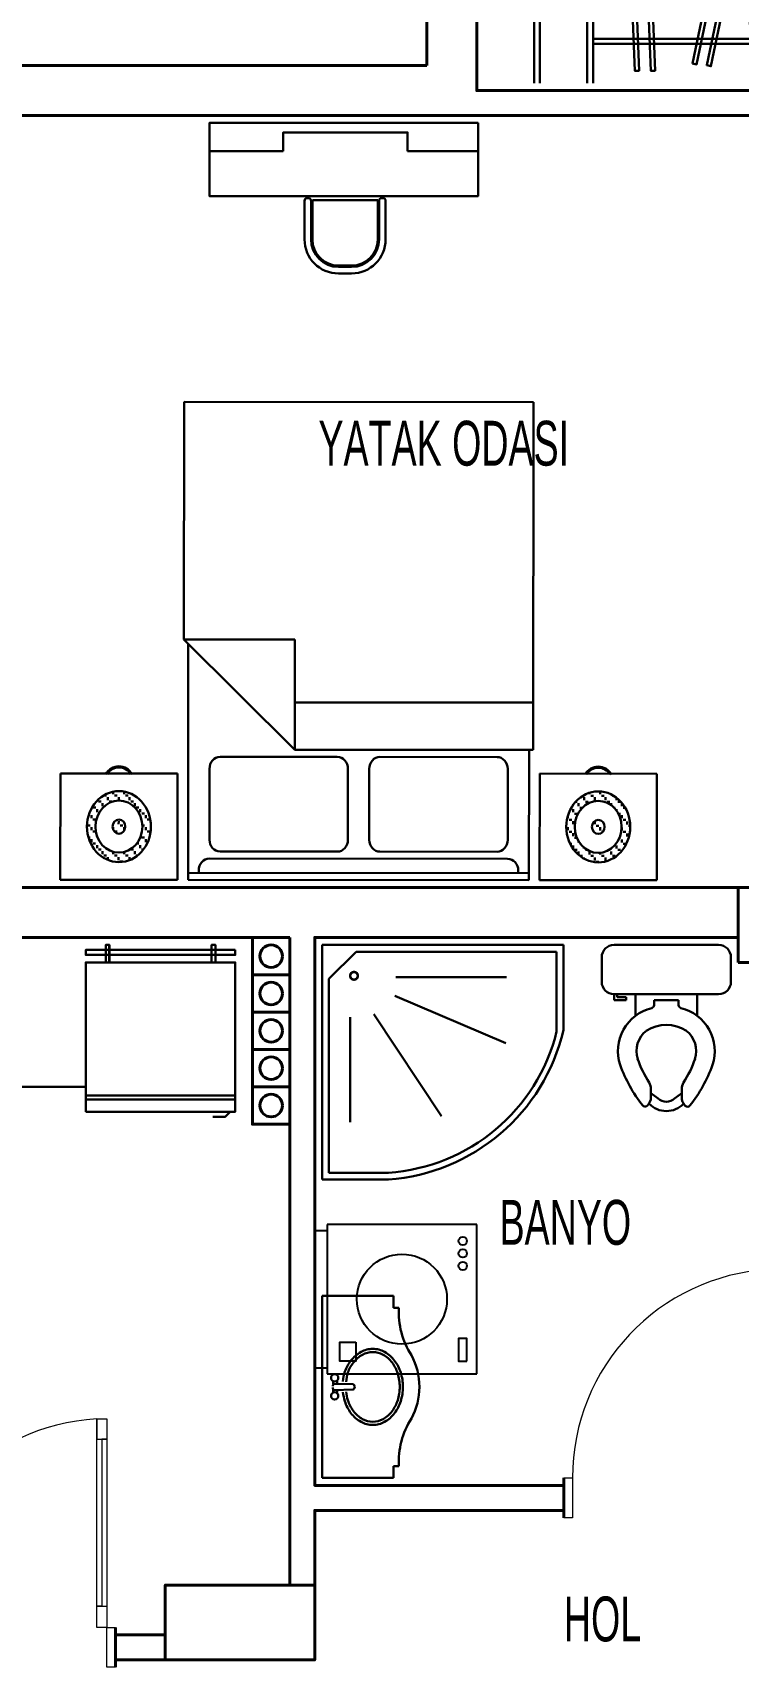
# Model space of a CAD drawing. Header units: millimetres. Extents: x 52 to 4690, y 30 to 1580.
# Drawn here: x 904 to 1187, y 567 to 1223 of the extents above; entities that cross this region are included whole.
import ezdxf

# ---------------------------------------------------------------- set-up
doc = ezdxf.new("R2010")
doc.units = ezdxf.units.MM
doc.layers.add('14_ISLAK_MEKAN_TEFRİŞ', color=134, linetype='Continuous')
for name, color, linetype, lineweight in [('duvar_40', 45, 'Continuous', 40), ('PENC_25', 74, 'Continuous', 25), ('TEF', 145, 'Continuous', 30), ('yazı', 253, 'Continuous', 20)]:
    doc.layers.add(name, color=color, linetype=linetype, lineweight=lineweight)
doc.styles.add('ARIAL', font='Arial')

# ---------------------------------------------------------------- blocks, each defined once
blk = doc.blocks.new('B1')
at = {"layer": 'duvar_40', "linetype": 'ByBlock'}
for p, q in [((1117.162892, 626.896074), (1117.162892, 642.896167)), ((1117.162897, 629.895995), (1117.162897, 639.895995)), ((1207.162892, 626.85149), (1207.162892, 642.851583)), ((1207.162897, 639.851411), (1207.162897, 629.851411)), ((1117.151374, 629.896751), (1117.162892, 629.896751)), ((1117.162892, 629.896751), (1117.151374, 629.896751))]:
    blk.add_line(p, q, dxfattribs=at)
at = {"layer": 'PENC_25', "lineweight": 20}
for p, q in [((1199.690313, 726.574989), (1203.690313, 726.574989)), ((1117.162892, 626.896023), (1117.162892, 642.896167)), ((1117.162892, 642.896167), (1120.63547, 642.896167)), ((1120.63547, 642.896167), (1120.63547, 626.896074)), ((1203.690313, 626.85149), (1203.690313, 642.851583)), ((1203.690313, 642.851583), (1207.162892, 642.851583)), ((1207.162892, 642.851583), (1207.162892, 626.851439)), ((1120.63547, 626.896074), (1117.162892, 626.896074)), ((1207.162892, 626.85149), (1203.690313, 626.85149))]:
    blk.add_line(p, q, dxfattribs=at)
at = {"layer": 'PENC_25', "lineweight": 20, "flags": 128}
blk.add_lwpolyline([(1203.690313, 726.574989), (1203.690313, 642.851583), (1199.690313, 642.851583), (1199.690313, 726.574989), (1199.690313, 718.502553), (1203.690313, 718.502553), (1201.690313, 718.502553), (1201.690313, 651.413486), (1199.690313, 651.413486), (1203.690313, 651.413486)], dxfattribs=at)
at = {"layer": 'PENC_25', "lineweight": 20}
blk.add_arc((1204.437559, 642.907469), 83.80209, 93.247447, 180.007727, dxfattribs=at)
blk = doc.blocks.new('B3')
at = {"layer": 'duvar_40', "linetype": 'ByBlock'}
for p, q in [((847.162892, 566.896074), (847.162892, 582.896167)), ((847.162897, 569.895995), (847.162897, 579.895995)), ((937.162892, 566.85149), (937.162892, 582.851583)), ((937.162897, 579.851411), (937.162897, 569.851411)), ((847.151374, 569.896751), (847.162892, 569.896751)), ((847.162892, 569.896751), (847.151374, 569.896751))]:
    blk.add_line(p, q, dxfattribs=at)
at = {"layer": 'PENC_25', "lineweight": 20}
for p, q in [((929.690313, 666.574989), (933.690313, 666.574989)), ((847.162892, 566.896023), (847.162892, 582.896167)), ((847.162892, 582.896167), (850.63547, 582.896167)), ((850.63547, 582.896167), (850.63547, 566.896074)), ((933.690313, 566.85149), (933.690313, 582.851583)), ((933.690313, 582.851583), (937.162892, 582.851583)), ((937.162892, 582.851583), (937.162892, 566.851439)), ((850.63547, 566.896074), (847.162892, 566.896074)), ((937.162892, 566.85149), (933.690313, 566.85149))]:
    blk.add_line(p, q, dxfattribs=at)
at = {"layer": 'PENC_25', "lineweight": 20, "flags": 128}
blk.add_lwpolyline([(933.690313, 666.574989), (933.690313, 582.851583), (929.690313, 582.851583), (929.690313, 666.574989), (929.690313, 658.502553), (933.690313, 658.502553), (931.690313, 658.502553), (931.690313, 591.413486), (929.690313, 591.413486), (933.690313, 591.413486)], dxfattribs=at)
at = {"layer": 'PENC_25', "lineweight": 20}
blk.add_arc((934.437559, 582.907469), 83.80209, 93.247447, 180.007727, dxfattribs=at)
blk = doc.blocks.new('cc20')
at = {"layer": '14_ISLAK_MEKAN_TEFRİŞ'}
for p, q in [((1742.369819, -368.612928), (1682.369819, -368.612928)), ((1682.369819, -368.612928), (1682.369819, -428.612928)), ((1742.369819, -428.612928), (1742.369819, -368.612928)), ((1682.369819, -428.612928), (1742.369819, -428.612928)), ((1684.90983, -428.612928), (1684.90983, -433.612928)), ((1684.90983, -433.612928), (1734.90983, -433.612928)), ((1734.90983, -433.612928), (1739.90983, -433.612928))]:
    blk.add_line(p, q, dxfattribs=at)
at = {"layer": '14_ISLAK_MEKAN_TEFRİŞ', "flags": 128}
for points in [[(1737.220816, -372.507007), (1728.120789, -372.507007), (1728.120789, -375.879618), (1737.220816, -375.879618)], [(1729.622102, -417.062859), (1737.209566, -417.062859), (1737.209566, -423.576721), (1729.622102, -423.576721)]]:
    blk.add_lwpolyline(points, close=True, dxfattribs=at)
blk.add_lwpolyline([(1739.90983, -433.612928), (1739.90983, -428.612928)], dxfattribs=at)
at = {"layer": '14_ISLAK_MEKAN_TEFRİŞ'}
for centre, radius in [((1688.999124, -374.193312), 1.686306), ((1693.999124, -374.193312), 1.686306), ((1698.999124, -374.193312), 1.686306), ((1712.369819, -398.612928), 18.080866)]:
    blk.add_circle(centre, radius, dxfattribs=at)
blk = doc.blocks.new('jhnkldgjkslgbjaskgdm')
at = {"layer": 'TEF', "flags": 128}
for points in [[(-5133.802356, -14184.077824), (-5133.802356, -14244.077824), (-5073.802356, -14244.077824), (-5073.802356, -14184.077824)], [(-5073.802356, -14249.077824), (-5133.802356, -14249.077824), (-5133.802356, -14247.077824), (-5073.802356, -14247.077824)]]:
    blk.add_lwpolyline(points, close=True, dxfattribs=at)
for points in [[(-5075.802356, -14184.077824), (-5077.802356, -14182.077824), (-5082.802356, -14182.077824)], [(-5073.802356, -14189.077824), (-5133.802356, -14189.077824)], [(-5073.802356, -14190.577824), (-5133.802356, -14190.577824)], [(-5124.302356, -14244.077824), (-5124.302356, -14251.077824), (-5125.802356, -14251.077824), (-5125.802356, -14244.077824)], [(-5083.302356, -14244.077824), (-5083.302356, -14251.077824), (-5081.802356, -14251.077824), (-5081.802356, -14244.077824)]]:
    blk.add_lwpolyline(points, dxfattribs=at)
blk = doc.blocks.new('çkjnknkşfdnlkgndf')
at = {"layer": 'TEF'}
for p, q in [((56758.243028, 9826.360294), (56645.968399, 9826.360294)), ((56645.968399, 9826.360294), (56645.968399, 9710.943363)), ((56758.243028, 9826.360294), (56758.243028, 9794.72164)), ((56662.168399, 9823.120294), (56649.208399, 9810.160294)), ((56755.003028, 9823.120294), (56662.168399, 9823.120294)), ((56755.003028, 9823.120294), (56755.003028, 9794.72164)), ((56680.588888, 9812.964487), (56730.868861, 9813.012172)), ((56649.208399, 9810.160294), (56649.208399, 9714.183363)), ((56679.072801, 9801.73324), (56727.868837, 9769.257045)), ((56661.399103, 9791.16435), (56661.399103, 9738.133657)), ((56670.260015, 9791.553283), (56692.976703, 9738.555378)), ((56686.810155, 9710.943363), (56645.968399, 9710.943363)), ((56649.208399, 9714.183363), (56687.454791, 9714.183363))]:
    blk.add_line(p, q, dxfattribs=at)
at = {"layer": 'TEF', "const_width": 1.215, "flags": 128}
blk.add_lwpolyline([(56662.583533, 9811.152973, 1), (56658.938533, 9811.152973, 1)], format="xyb", close=True, dxfattribs=at)
at = {"layer": 'TEF'}
for centre, radius, start, end in [((56665.627355, 9801.347177), 92.852359, 283.18725, 355.908147), ((56665.951873, 9800.81389), 89.259306, 283.939898, 356.086326)]:
    blk.add_arc(centre, radius, start, end, dxfattribs=at)
blk = doc.blocks.new('affgh')
at = {"layer": 'TEF'}
for p, q in [((32521.628584, -20959.195972), (32521.628584, -20893.355399)), ((32547.380756, -20893.355399), (32521.628584, -20893.355399)), ((32547.380756, -20897.662161), (32547.380756, -20893.355399)), ((32547.380756, -20897.662161), (32549.325487, -20897.662161)), ((32547.380756, -20897.662161), (32549.325487, -20897.662161)), ((32525.570276, -20925.182399), (32525.570276, -20924.325354)), ((32525.570276, -20925.182399), (32525.570276, -20924.325354)), ((32526.991673, -20925.01099), (32526.991673, -20924.211082)), ((32526.991673, -20925.01099), (32526.991673, -20924.211082)), ((32525.570276, -20927.368972), (32525.570276, -20928.226016)), ((32525.570276, -20927.368972), (32525.570276, -20928.226016)), ((32532.789478, -20925.353808), (32525.984613, -20925.125263)), ((32532.789478, -20925.353808), (32525.984613, -20925.125263)), ((32532.789478, -20927.197563), (32525.984613, -20927.426108)), ((32532.789478, -20927.197563), (32525.984613, -20927.426108)), ((32526.991673, -20927.54038), (32526.991673, -20928.340288)), ((32526.991673, -20927.54038), (32526.991673, -20928.340288)), ((32547.380756, -20959.195972), (32521.628584, -20959.195972)), ((32549.325487, -20954.88921), (32547.380756, -20954.88921)), ((32547.380756, -20959.195972), (32547.380756, -20954.88921)), ((32549.325487, -20954.88921), (32547.380756, -20954.88921))]:
    blk.add_line(p, q, dxfattribs=at)
at = {"layer": 'TEF', "flags": 128}
for points in [[(32529.127136, -20928.14876, 0.04853), (32529.814459, -20931.467374, 0.085783), (32531.998633, -20935.742261, 0.10607), (32535.643423, -20938.912936, 0.126822), (32539.899744, -20940.010177, 0.126822), (32544.156065, -20938.912936, 0.10607), (32547.800855, -20935.742261, 0.085783), (32549.985029, -20931.467374, 0.075445), (32550.772883, -20926.275685, 0.075445), (32549.985029, -20921.083996, 0.085783), (32547.800855, -20916.809109, 0.10607), (32544.156065, -20913.638435, 0.126822), (32539.899744, -20912.541193, 0.126822), (32535.643423, -20913.638435, 0.105479), (32532.01481, -20916.787592, 0.091386), (32529.818449, -20920.751094, 0.05171), (32529.106046, -20924.290054, 0.05171)], [(32529.127136, -20928.14876, 0.04853), (32529.814459, -20931.467374, 0.085783), (32531.998633, -20935.742261, 0.10607), (32535.643423, -20938.912936, 0.126822), (32539.899744, -20940.010177, 0.126822), (32544.156065, -20938.912936, 0.10607), (32547.800855, -20935.742261, 0.085783), (32549.985029, -20931.467374, 0.075445), (32550.772883, -20926.275685, 0.075445), (32549.985029, -20921.083996, 0.085783), (32547.800855, -20916.809109, 0.10607), (32544.156065, -20913.638435, 0.126822), (32539.899744, -20912.541193, 0.126822), (32535.643423, -20913.638435, 0.105479), (32532.01481, -20916.787592, 0.091386), (32529.818449, -20920.751094, 0.05171), (32529.106046, -20924.290054, 0.05171)], [(32530.265102, -20928.026254, 0.04853), (32530.907472, -20931.127819, 0.085783), (32532.914266, -20935.055537, 0.10607), (32536.196755, -20937.911039, 0.126822), (32539.899744, -20938.865636, 0.126822), (32543.602733, -20937.911039, 0.10607), (32546.885222, -20935.055537, 0.085783), (32548.892017, -20931.127819, 0.075445), (32549.628342, -20926.275685, 0.075445), (32548.892017, -20921.423552, 0.085783), (32546.885222, -20917.495834, 0.10607), (32543.602733, -20914.640332, 0.126822), (32539.899744, -20913.685734, 0.126822), (32536.196755, -20914.640332, 0.10607), (32532.914266, -20917.495834, 0.091652), (32530.907472, -20921.103475, 0.051517), (32530.245391, -20924.398988, 0.046971)], [(32530.265102, -20928.026254, 0.04853), (32530.907472, -20931.127819, 0.085783), (32532.914266, -20935.055537, 0.10607), (32536.196755, -20937.911039, 0.126822), (32539.899744, -20938.865636, 0.126822), (32543.602733, -20937.911039, 0.10607), (32546.885222, -20935.055537, 0.085783), (32548.892017, -20931.127819, 0.075445), (32549.628342, -20926.275685, 0.075445), (32548.892017, -20921.423552, 0.085783), (32546.885222, -20917.495834, 0.10607), (32543.602733, -20914.640332, 0.126822), (32539.899744, -20913.685734, 0.126822), (32536.196755, -20914.640332, 0.10607), (32532.914266, -20917.495834, 0.091652), (32530.907472, -20921.103475, 0.051517), (32530.245391, -20924.398988, 0.046971)]]:
    blk.add_lwpolyline(points, format="xyb", dxfattribs=at)
at = {"layer": 'TEF'}
for centre in [(32526.123041, -20923.01122), (32526.123041, -20923.01122), (32526.123041, -20929.540151), (32526.123041, -20929.540151)]:
    blk.add_circle(centre, 1.314135, dxfattribs=at)
for centre, radius, start, end in [((32577.900589, -20899.286656), 28.62124, 176.746236, 212.893546), ((32532.106538, -20926.350984), 24.622806, 0.175216, 27.897271), ((32526.333393, -20925.978613), 0.921876, 112.230732, 182.424419), ((32526.333393, -20925.978613), 0.921876, 112.230732, 182.424419), ((32526.333393, -20926.572757), 0.921876, 177.575581, 247.769268), ((32526.333393, -20926.572757), 0.921876, 177.575581, 247.769268), ((32532.440698, -20926.207158), 0.921876, 357.575581, 67.769268), ((32532.440698, -20926.207158), 0.921876, 357.575581, 67.769268), ((32532.440698, -20926.344212), 0.921876, 292.230732, 2.424419), ((32532.440698, -20926.344212), 0.921876, 292.230732, 2.424419), ((32532.106538, -20926.200386), 24.622806, 332.102729, 359.824784), ((32577.900589, -20953.264715), 28.62124, 147.106454, 183.253764), ((32577.900589, -20953.264715), 28.62124, 147.106454, 183.253764)]:
    blk.add_arc(centre, radius, start, end, dxfattribs=at)
blk = doc.blocks.new('ö_nklnlşfdndfnşnklm')
at = {"layer": 'TEF'}
for p, q in [((55887.708381, 10361.082379), (55841.99727, 10361.082379)), ((55836.619492, 10355.704601), (55836.619492, 10344.949046)), ((55893.086159, 10344.949046), (55893.086159, 10355.704601)), ((55841.99727, 10339.571268), (55887.708381, 10339.571268)), ((55851.408381, 10330.160157), (55851.408381, 10339.571268)), ((55859.475048, 10336.882379), (55859.475048, 10334.8249)), ((55870.230603, 10336.882379), (55859.475048, 10336.882379)), ((55870.230603, 10334.8249), (55870.230603, 10336.882379)), ((55878.29727, 10330.160157), (55878.29727, 10339.571268)), ((55882.330603, 10336.882379), (55882.330603, 10338.226823)), ((55882.330603, 10338.226823), (55886.363937, 10338.226823)), ((55887.708381, 10336.882379), (55882.330603, 10336.882379)), ((55886.363937, 10338.226823), (55886.363937, 10339.571268)), ((55887.708381, 10339.571268), (55887.708381, 10336.882379)), ((55858.130603, 10298.077512), (55858.130603, 10294.591908)), ((55861.283094, 10294.045599), (55858.130603, 10296.382189)), ((55868.422557, 10294.045599), (55871.575048, 10296.382189)), ((55871.575048, 10298.077512), (55871.575048, 10294.692432))]:
    blk.add_line(p, q, dxfattribs=at)
for centre, radius, start, end in [((55841.99727, 10355.704601), 5.377778, 90, 180), ((55887.708381, 10355.704601), 5.377778, 0, 90), ((55841.99727, 10344.949046), 5.377778, 180, 270), ((55887.708381, 10344.949046), 5.377778, 270, 0), ((55863.105048, 10314.699046), 19.387056, 103.883364, 198.183653), ((55858.130603, 10334.8249), 1.344444, 283.883364, 0), ((55871.575048, 10334.8249), 1.344444, 180, 256.116636), ((55866.600603, 10314.699046), 19.387056, 341.816347, 76.116636), ((55863.105048, 10314.699046), 11.320389, 127.108298, 198.183653), ((55864.852826, 10309.675938), 16.450886, 57.797266, 122.202734), ((55866.600603, 10314.699046), 11.320389, 341.816347, 52.891702), ((55901.825048, 10328.815712), 60.593291, 199.440035, 218.734582), ((55901.825048, 10328.815712), 52.526624, 199.440035, 212.062492), ((55827.880603, 10328.815712), 52.526624, 327.937508, 340.559965), ((55827.880603, 10328.815712), 60.593291, 321.334991, 340.559965), ((55852.752826, 10298.077512), 5.377778, 0, 32.062492), ((55876.952826, 10298.077512), 5.377778, 147.937508, 180), ((55852.752826, 10294.591908), 5.377778, 315.060102, 0), ((55864.852826, 10297.445341), 4.929629, 223.602819, 316.397181), ((55876.952826, 10294.692432), 5.377778, 180, 225.837529), ((55855.607813, 10291.742904), 1.344444, 218.734582, 315.060102), ((55864.852826, 10298.789786), 10.307407, 223.602819, 316.397181), ((55874.142821, 10291.799051), 1.344444, 225.837529, 321.334991)]:
    blk.add_arc(centre, radius, start, end, dxfattribs=at)
blk = doc.blocks.new('FGFGF')
at = {"layer": 'TEF'}
h = blk.add_hatch(dxfattribs=at)
h.set_pattern_fill('CROSS', color=256, scale=0.4, angle=180, style=0, pattern_type=2)
h.set_pattern_definition([(90.030685, (441.3744, 11359.7425), (2.53877536, 2.28735998), [1.143, -3.429]), (0.030685, (442.0097, 11359.1713), (2.5412239, -2.28463937), [1.27, -3.81])])
h.paths.add_polyline_path([(-756.25, -12122.83), (-756.42, -12120.83), (-756.91, -12118.88), (-757.72, -12117.02), (-758.81, -12115.3), (-760.17, -12113.74), (-761.77, -12112.38), (-763.57, -12111.25), (-765.54, -12110.36), (-767.64, -12109.74), (-769.82, -12109.4), (-772.05, -12109.36), (-774.28, -12109.62), (-776.44, -12110.17), (-778.5, -12111.02), (-780.39, -12112.13), (-782.08, -12113.5), (-783.52, -12115.07), (-784.68, -12116.82), (-785.53, -12118.71), (-786.06, -12120.67), (-786.25, -12122.68), (-786.11, -12124.69), (-785.65, -12126.64), (-784.87, -12128.51), (-783.8, -12130.24), (-782.46, -12131.82), (-780.88, -12133.19), (-779.09, -12134.35), (-777.14, -12135.26), (-775.05, -12135.9), (-772.86, -12136.26), (-770.64, -12136.33), (-768.41, -12136.09), (-766.24, -12135.56), (-764.17, -12134.74), (-762.26, -12133.64), (-760.55, -12132.3), (-759.09, -12130.74), (-757.91, -12129), (-757.03, -12127.13), (-756.48, -12125.16), (-756.26, -12123.16)])
h.paths.add_polyline_path([(-760.25, -12122.83), (-760.38, -12121.37), (-760.74, -12119.94), (-761.33, -12118.57), (-762.13, -12117.31), (-763.13, -12116.17), (-764.3, -12115.17), (-765.62, -12114.34), (-767.06, -12113.69), (-768.6, -12113.23), (-770.21, -12112.98), (-771.84, -12112.95), (-773.47, -12113.14), (-775.06, -12113.55), (-776.57, -12114.17), (-777.96, -12114.99), (-779.2, -12115.99), (-780.25, -12117.14), (-781.1, -12118.43), (-781.73, -12119.81), (-782.11, -12121.25), (-782.25, -12122.72), (-782.15, -12124.19), (-781.81, -12125.63), (-781.24, -12127), (-780.45, -12128.27), (-779.47, -12129.42), (-778.31, -12130.43), (-777, -12131.28), (-775.57, -12131.95), (-774.03, -12132.42), (-772.44, -12132.68), (-770.8, -12132.73), (-769.17, -12132.56), (-767.58, -12132.17), (-766.06, -12131.57), (-764.66, -12130.76), (-763.41, -12129.78), (-762.33, -12128.63), (-761.47, -12127.36), (-760.82, -12125.98), (-760.42, -12124.54), (-760.26, -12123.07)])
h.paths.add_polyline_path([(-768.25, -12122.84), (-768.29, -12122.44), (-768.39, -12122.05), (-768.55, -12121.68), (-768.77, -12121.33), (-769.04, -12121.02), (-769.36, -12120.75), (-769.72, -12120.52), (-770.11, -12120.34), (-770.53, -12120.22), (-770.97, -12120.15), (-771.41, -12120.14), (-771.86, -12120.19), (-772.29, -12120.31), (-772.7, -12120.47), (-773.08, -12120.7), (-773.42, -12120.97), (-773.71, -12121.29), (-773.94, -12121.64), (-774.11, -12122.01), (-774.22, -12122.41), (-774.25, -12122.81), (-774.23, -12123.21), (-774.13, -12123.6), (-773.98, -12123.97), (-773.76, -12124.32), (-773.5, -12124.63), (-773.18, -12124.91), (-772.82, -12125.14), (-772.43, -12125.32), (-772.01, -12125.45), (-771.58, -12125.52), (-771.13, -12125.54), (-770.69, -12125.49), (-770.25, -12125.38), (-769.84, -12125.22), (-769.46, -12125), (-769.11, -12124.73), (-768.82, -12124.42), (-768.59, -12124.07), (-768.41, -12123.7), (-768.3, -12123.3), (-768.26, -12122.9)])
h.paths.add_polyline_path([(-756.36, -11920.33), (-756.53, -11918.33), (-757.02, -11916.38), (-757.82, -11914.52), (-758.92, -11912.8), (-760.28, -11911.24), (-761.88, -11909.88), (-763.68, -11908.75), (-765.65, -11907.86), (-767.75, -11907.24), (-769.93, -11906.9), (-772.16, -11906.86), (-774.38, -11907.12), (-776.55, -11907.67), (-778.61, -11908.52), (-780.5, -11909.63), (-782.19, -11911), (-783.63, -11912.57), (-784.79, -11914.32), (-785.64, -11916.21), (-786.17, -11918.17), (-786.36, -11920.18), (-786.22, -11922.19), (-785.76, -11924.14), (-784.98, -11926.01), (-783.91, -11927.74), (-782.57, -11929.32), (-780.99, -11930.69), (-779.2, -11931.85), (-777.24, -11932.76), (-775.15, -11933.4), (-772.97, -11933.76), (-770.75, -11933.83), (-768.52, -11933.59), (-766.35, -11933.06), (-764.28, -11932.24), (-762.37, -11931.14), (-760.66, -11929.8), (-759.2, -11928.24), (-758.02, -11926.5), (-757.14, -11924.63), (-756.59, -11922.66), (-756.37, -11920.66)])
h.paths.add_polyline_path([(-760.36, -11920.33), (-760.49, -11918.87), (-760.85, -11917.44), (-761.43, -11916.07), (-762.24, -11914.81), (-763.23, -11913.67), (-764.41, -11912.67), (-765.73, -11911.84), (-767.17, -11911.19), (-768.71, -11910.73), (-770.31, -11910.48), (-771.95, -11910.45), (-773.58, -11910.64), (-775.17, -11911.05), (-776.67, -11911.67), (-778.07, -11912.49), (-779.3, -11913.49), (-780.36, -11914.64), (-781.21, -11915.93), (-781.83, -11917.31), (-782.22, -11918.75), (-782.36, -11920.23), (-782.26, -11921.69), (-781.92, -11923.13), (-781.35, -11924.5), (-780.56, -11925.77), (-779.58, -11926.92), (-778.42, -11927.93), (-777.11, -11928.78), (-775.68, -11929.45), (-774.14, -11929.92), (-772.54, -11930.18), (-770.91, -11930.23), (-769.28, -11930.06), (-767.69, -11929.67), (-766.17, -11929.07), (-764.77, -11928.26), (-763.52, -11927.28), (-762.44, -11926.13), (-761.58, -11924.86), (-760.93, -11923.48), (-760.53, -11922.04), (-760.37, -11920.57)])
h.paths.add_polyline_path([(-768.36, -11920.34), (-768.4, -11919.94), (-768.49, -11919.55), (-768.66, -11919.18), (-768.87, -11918.83), (-769.15, -11918.52), (-769.47, -11918.25), (-769.83, -11918.02), (-770.22, -11917.84), (-770.64, -11917.72), (-771.08, -11917.65), (-771.52, -11917.64), (-771.97, -11917.69), (-772.4, -11917.81), (-772.81, -11917.97), (-773.19, -11918.2), (-773.53, -11918.47), (-773.82, -11918.79), (-774.05, -11919.14), (-774.22, -11919.51), (-774.32, -11919.91), (-774.36, -11920.31), (-774.33, -11920.71), (-774.24, -11921.1), (-774.09, -11921.47), (-773.87, -11921.82), (-773.6, -11922.13), (-773.29, -11922.41), (-772.93, -11922.64), (-772.54, -11922.82), (-772.12, -11922.95), (-771.68, -11923.02), (-771.24, -11923.04), (-770.79, -11922.99), (-770.36, -11922.88), (-769.95, -11922.72), (-769.56, -11922.5), (-769.22, -11922.23), (-768.93, -11921.92), (-768.69, -11921.57), (-768.52, -11921.2), (-768.41, -11920.8), (-768.36, -11920.4)])
for p, q in [((-793.88, -11895.6), (-748.88, -11895.58)), ((-793.85, -11945.1), (-793.88, -11895.6)), ((-748.88, -11895.58), (-748.85, -11945.08)), ((-748.85, -11945.08), (-793.85, -11945.1)), ((-738.85, -11949.57), (-793.85, -11949.6)), ((-793.85, -11949.6), (-793.77, -12093.6)), ((-790.85, -11949.6), (-790.77, -12093.6)), ((-591.85, -11947.69), (-738.85, -11947.77)), ((-738.85, -11947.77), (-738.79, -12048.54)), ((-718.85, -11947.76), (-718.79, -12048.53)), ((-591.77, -12095.29), (-591.85, -11947.69)), ((-790.84, -11954.1), (-789.84, -11954.1)), ((-784.84, -11958.6), (-784.77, -12084.6)), ((-781.81, -12012.59), (-781.84, -11963.09)), ((-776.84, -11958.59), (-746.84, -11958.58)), ((-741.84, -11963.07), (-741.81, -12012.57)), ((-746.81, -12017.08), (-776.81, -12017.09)), ((-746.81, -12026.08), (-776.81, -12026.09)), ((-781.8, -12030.59), (-781.78, -12080.09)), ((-741.78, -12080.07), (-741.8, -12030.57)), ((-738.79, -12048.54), (-692.15, -12048.51)), ((-738.79, -12048.54), (-692.13, -12095.35)), ((-692.13, -12095.35), (-692.15, -12048.51)), ((-776.77, -12084.59), (-746.77, -12084.58)), ((-793.77, -12093.6), (-693.92, -12093.55)), ((-789.77, -12089.1), (-790.77, -12089.1)), ((-748.77, -12098.08), (-793.77, -12098.1)), ((-793.77, -12098.1), (-793.74, -12147.6)), ((-748.74, -12147.58), (-748.77, -12098.08)), ((-692.13, -12095.35), (-591.77, -12095.29)), ((-793.74, -12147.6), (-748.74, -12147.58))]:
    blk.add_line(p, q, dxfattribs=at)
for centre, major_axis in [((-771.36, -11920.34), (15, 0.01)), ((-771.36, -11920.34), (11, 0.01)), ((-771.36, -11920.34), (3, 0)), ((-771.25, -12122.84), (15, 0.01)), ((-771.25, -12122.84), (11, 0.01)), ((-771.25, -12122.84), (3, 0))]:
    blk.add_ellipse(centre, major_axis=major_axis, ratio=0.9, dxfattribs=at)
for centre, major_axis, start_param, end_param in [((-753.36, -11920.33), (7.5, 0), 5.306139, 7.260232), ((-753.36, -11920.33), (7, 0), 5.359292, 7.207079), ((-789.84, -11958.6), (5, 0), 6.283185, 7.853982), ((-776.84, -11963.09), (5, 0), 1.570796, 3.141593), ((-746.84, -11963.08), (5, 0), 6.283185, 7.853982), ((-776.81, -12012.59), (5, 0), 3.141593, 4.712389), ((-746.81, -12012.58), (5, 0), 4.712389, 6.283185), ((-776.8, -12030.59), (5, 0), 1.570796, 3.141593), ((-746.8, -12030.58), (5, 0), 6.283185, 7.853982), ((-776.78, -12080.09), (5, 0), 3.141593, 4.712389), ((-746.78, -12080.08), (5, 0), 4.712389, 6.283185), ((-789.77, -12084.6), (5, 0), 4.712389, 6.283185), ((-753.25, -12122.83), (7.5, 0), 5.306139, 7.260232), ((-753.25, -12122.83), (7, 0), 5.359292, 7.207079)]:
    blk.add_ellipse(centre, major_axis=major_axis, ratio=0.9, start_param=start_param, end_param=end_param, dxfattribs=at)
blk = doc.blocks.new('kljdfkdlfkşdfglk')
at = {"layer": 'TEF'}
for p, q in [((50363.007499, 6162.783454), (50363.007499, 6140.062408)), ((50364.540832, 6164.316787), (50365.307499, 6164.316787)), ((50366.840832, 6162.783454), (50366.840832, 6140.062408)), ((50405.940832, 6163.062408), (50367.607499, 6163.062408)), ((50367.607499, 6163.062408), (50367.607499, 6140.062408)), ((50405.940832, 6140.062408), (50405.940832, 6163.062408)), ((50406.707499, 6140.062408), (50406.707499, 6162.783454)), ((50408.240832, 6164.316787), (50409.007499, 6164.316787)), ((50410.540832, 6140.062408), (50410.540832, 6162.783454)), ((50382.940832, 6124.729075), (50390.607499, 6124.729075)), ((50382.940832, 6123.962408), (50390.607499, 6123.962408)), ((50382.940832, 6120.129075), (50390.607499, 6120.129075))]:
    blk.add_line(p, q, dxfattribs=at)
at = {"layer": 'TEF', "flags": 128}
blk.add_lwpolyline([(50308.842059, 6208.377787), (50308.842059, 6165.473303), (50466.28789, 6165.473303), (50466.28789, 6208.377787)], close=True, dxfattribs=at)
at = {"layer": 'TEF', "ltscale": 0.3, "flags": 128}
for points in [[(50350.117581, 6191.797921), (50350.117581, 6202.774942), (50422.998075, 6202.774942), (50422.998075, 6191.797921)], [(50308.842059, 6191.797921), (50350.117581, 6191.797921)], [(50422.998075, 6191.797921), (50466.28789, 6191.797921)]]:
    blk.add_lwpolyline(points, dxfattribs=at)
at = {"layer": 'TEF', "flags": 128}
for points in [[(50367.607499, 6150.858833), (50366.840832, 6150.858833)], [(50406.707499, 6150.858833), (50405.940832, 6150.858833)]]:
    blk.add_lwpolyline(points, dxfattribs=at)
at = {"layer": 'TEF'}
for centre, radius, start, end in [((50364.540832, 6162.783454), 1.533333, 90, 180), ((50365.307499, 6162.783454), 1.533333, 0, 90), ((50408.240832, 6162.783454), 1.533333, 90, 180), ((50409.007499, 6162.783454), 1.533333, 0, 90), ((50382.940832, 6140.062408), 19.933333, 180, 270), ((50382.940832, 6140.062408), 16.1, 180, 270), ((50382.940832, 6140.062408), 15.333333, 180, 270), ((50390.607499, 6140.062408), 16.1, 270, 0), ((50390.607499, 6140.062408), 15.333333, 270, 0), ((50390.607499, 6140.062408), 19.933333, 270, 0)]:
    blk.add_arc(centre, radius, start, end, dxfattribs=at)
blk = doc.blocks.new('kljnlknkl')
at = {"layer": 'TEF'}
for p, q in [((50618.102758, 6093.49865), (50557.842675, 6093.49865)), ((50557.842675, 6093.49865), (50557.842675, 5879.377808)), ((50561.550988, 6093.49865), (50561.550988, 5879.377808)), ((50565.259301, 6089.790338), (50565.259301, 6093.49865)), ((50618.102758, 6089.790338), (50565.259301, 6089.790338)), ((50568.967614, 6089.790338), (50568.967614, 6059.53176)), ((50568.967614, 6088.756004), (50568.967614, 6059.53176)), ((50618.102758, 6059.53176), (50565.259301, 6059.53176)), ((50565.259301, 6059.53176), (50565.259301, 6055.823447)), ((50618.102758, 6055.823447), (50565.259301, 6055.823447)), ((50568.967614, 6055.823447), (50568.967614, 5879.377808)), ((50589.899476, 6055.823447), (50589.899476, 5883.086121)), ((50593.119768, 6055.823447), (50593.119768, 5883.086121)), ((50618.102758, 5879.377808), (50557.842675, 5879.377808)), ((50618.102758, 5883.086121), (50565.259301, 5883.086121)), ((50565.259301, 5883.086121), (50565.259301, 5879.377808))]:
    blk.add_line(p, q, dxfattribs=at)
at = {"layer": 'TEF', "flags": 128}
for points in [[(50578.258868, 6030.427604), (50610.435981, 6029.140036), (50610.32863, 6026.457257), (50578.151516, 6027.744825), (50578.258868, 6030.427604)], [(50578.258868, 6020.209303), (50610.435981, 6018.921734), (50610.32863, 6016.238955), (50578.151516, 6017.526524), (50578.258868, 6020.209303)], [(50574.206294, 5985.785973), (50605.735737, 5992.33721), (50606.281949, 5989.708431), (50574.752506, 5983.157193), (50574.206294, 5985.785973)], [(50575.279729, 5976.657213), (50606.809172, 5983.208451), (50607.355384, 5980.579672), (50575.825941, 5974.028434), (50575.279729, 5976.657213)], [(50578.258868, 5955.685556), (50610.435981, 5954.397988), (50610.32863, 5951.715209), (50578.151516, 5953.002777), (50578.258868, 5955.685556)], [(50578.258868, 5945.467255), (50610.435981, 5944.179686), (50610.32863, 5941.496907), (50578.151516, 5942.784476), (50578.258868, 5945.467255)], [(50574.206294, 5914.406323), (50605.735737, 5920.957561), (50606.281949, 5918.328782), (50574.752506, 5911.777544), (50574.206294, 5914.406323)], [(50575.279729, 5905.277564), (50606.809172, 5911.828802), (50607.355384, 5909.200022), (50575.825941, 5902.648785), (50575.279729, 5905.277564)]]:
    blk.add_lwpolyline(points, dxfattribs=at)

msp = doc.modelspace()

# ---------------------------------------------------------------- linework, layer by layer
at = {"layer": 'duvar_40', "linetype": 'ByBlock'}
for p, q in [((1062.162892, 1209.851439), (1062.162892, 1309.851435)), ((837.162892, 1209.851439), (1062.162892, 1209.851439)), ((1007.162892, 859.85143), (897.162892, 859.85143)), ((1007.162892, 599.851439), (1007.162892, 859.85143)), ((937.162892, 579.851439), (957.162892, 579.851439))]:
    msp.add_line(p, q, dxfattribs=at)
at = {"layer": 'duvar_40', "linetype": 'ByBlock', "flags": 128}
for points in [[(1082.162892, 1309.851435), (1082.162892, 1199.85143), (1232.162892, 1199.85143)], [(1232.162892, 1189.85143), (897.162892, 1189.85143)], [(867.162892, 879.85143), (1187.162892, 879.85143)], [(1187.162892, 849.85143), (1292.162892, 849.85143), (1292.162892, 879.85143), (1187.162892, 879.85143), (1187.162892, 849.85143)], [(1007.162892, 859.85143), (1007.162892, 844.85143), (992.162892, 844.85143), (992.162892, 859.85143), (1007.162892, 859.85143)], [(1187.162892, 859.85143), (1017.162892, 859.85143), (1017.162892, 639.851439), (1117.162892, 639.851439)], [(1007.162892, 844.851437), (1007.162892, 829.851437), (992.162892, 829.851437), (992.162892, 844.851437), (1007.162892, 844.851437)], [(1007.162883, 829.851444), (1007.162883, 814.851444), (992.162883, 814.851444), (992.162883, 829.851444), (1007.162883, 829.851444)], [(1007.16288, 814.851466), (1007.16288, 799.851466), (992.16288, 799.851466), (992.16288, 814.851466), (1007.16288, 814.851466)], [(1007.162878, 799.851489), (1007.162878, 784.851489), (992.162878, 784.851489), (992.162878, 799.851489), (1007.162878, 799.851489)], [(1117.162892, 629.851439), (1017.162892, 629.851439), (1017.162892, 569.851439)], [(957.162892, 569.851439), (1017.162892, 569.851439), (1017.162892, 599.851439), (957.162892, 599.851439), (957.162892, 569.851439)], [(957.162892, 569.851439), (937.162892, 569.851439)]]:
    msp.add_lwpolyline(points, dxfattribs=at)
for points in [[(957.162917, 599.851624), (1017.16289, 599.851624), (1017.16289, 569.851563), (957.162917, 569.851563)], [(957.163066, 599.851624), (1017.163039, 599.851624), (1017.163039, 569.851563), (957.163066, 569.851563)]]:
    msp.add_lwpolyline(points, close=True, dxfattribs=at)
at = {"layer": 'duvar_40', "linetype": 'ByBlock'}
for centre in [(999.662892, 852.35143), (999.662892, 837.351437), (999.662883, 822.351444), (999.66288, 807.351466), (999.662878, 792.351489)]:
    msp.add_circle(centre, 4.53413, dxfattribs=at)
at = {"layer": 'TEF', "flags": 128}
for points in [[(934.673399, 849.85143), (934.673399, 856.85143)], [(530.162892, 799.851439), (925.2758, 799.851439)]]:
    msp.add_lwpolyline(points, dxfattribs=at)

# ---------------------------------------------------------------- block references
at = {"rotation": 270}
msp.add_blockref('cc20', (1450.77582, 2427.005681), dxfattribs=at)
for name in ['B1', 'B3']:
    msp.add_blockref(name, (0, 0))
at = {"layer": 'TEF'}
for name, p, xscale, yscale, zscale, rotation in [('kljnlknkl', (4937.809298, 33033.982885), 0.62885, -0.62885, -0.62885, 269.998656), ('kljdfkdlfkşdfglk', (35530.118093, -3064.145719), 0.684719, -0.684719, -0.684719, 180), ('FGFGF', (12455.265668, 1637.03374), 0.95, -0.95, -0.95, 90)]:
    msp.add_blockref(name, p, dxfattribs=dict(at, xscale=xscale, yscale=yscale, zscale=zscale, rotation=rotation))
at = {"layer": 'TEF', "xscale": -1, "rotation": 180}
msp.add_blockref('jhnkldgjkslgbjaskgdm', (6059.078156, -13394.226394), dxfattribs=at)
at = {"layer": 'TEF', "linetype": 'ByBlock', "xscale": -0.838792, "yscale": 0.838792, "zscale": 0.838792, "rotation": 90}
msp.add_blockref('çkjnknkşfdnlkgndf', (9262.436848, 48371.045507), dxfattribs=at)
at = {"layer": 'TEF', "linetype": 'ByBlock', "xscale": -0.918748, "yscale": 0.918748, "zscale": 0.918748}
msp.add_blockref('ö_nklnlşfdndfnşnklm', (52484.002238, -8662.374413), dxfattribs=at)
at = {"layer": 'TEF', "xscale": 1.111111, "yscale": 1.111111, "zscale": 1.111111}
msp.add_blockref('affgh', (-35114.97998, 23930.846963), dxfattribs=at)

# ---------------------------------------------------------------- texts
at = {"layer": 'yazı', "style": 'ARIAL', "width": 0.6}
for s, p in [('YATAK ODASI', (1018.65225, 1049.268418, -6562.999728)), ('BANYO', (1091.334366, 736.488306, -6562.999728)), ('HOL', (1117.162977, 577.264426, -6562.999728))]:
    msp.add_text(s, height=18, dxfattribs=at).set_placement(p)

doc.saveas('drawing.dxf')
